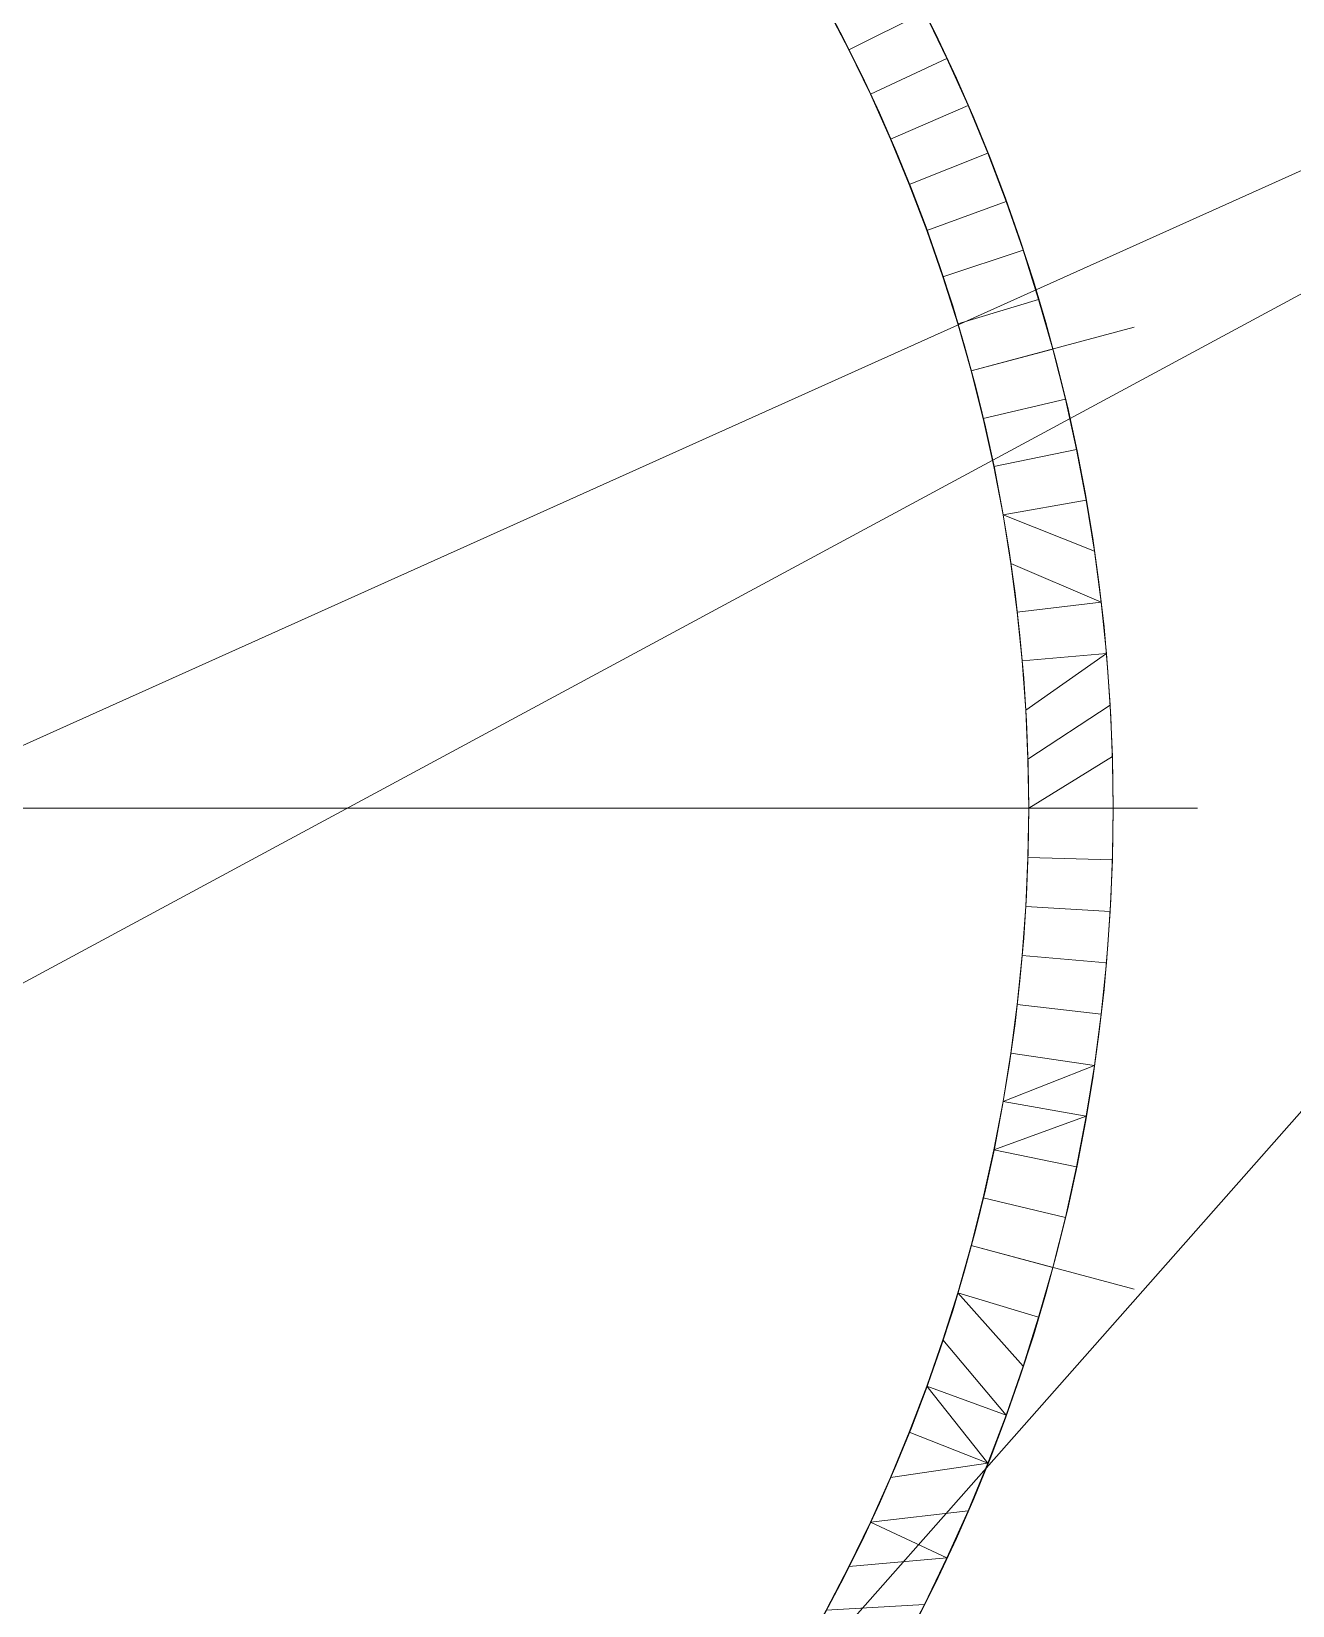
# Model space of a CAD drawing. Header units: inches. Extents: x -2369 to 1860, y -2231 to 2192.
# Drawn here: x 254 to 941, y -348 to 510 of the extents above; entities that cross this region are included whole.
import ezdxf

# ---------------------------------------------------------------- set-up
doc = ezdxf.new("R2010")
doc.units = ezdxf.units.IN
doc.header["$MEASUREMENT"] = 0
doc.layers.add('C-TOPO', color=7, linetype='Continuous', lineweight=9)

msp = doc.modelspace()

# ---------------------------------------------------------------- linework, layer by layer
at = {"color": 252, "lineweight": 9}
for p, q in [((711.2, 475.93), (752.94, 495.39)), ((741.95, 401.69), (785.23, 417.44)), ((766.11, 325.05), (855.09, 348.89)), ((783.51, 246.6), (828.86, 254.6)), ((793.99, 166.93), (839.88, 170.94)), ((889.61, 86.65), (-1136.83, 86.65)), ((797.5, 86.65), (889.61, 86.65)), ((793.99, 6.37), (839.88, 2.35)), ((783.51, -73.3), (828.86, -81.3)), ((766.11, -151.75), (855.09, -175.59)), ((741.95, -228.39), (785.23, -244.14)), ((711.2, -302.63), (752.94, -322.09))]:
    msp.add_line(p, q, dxfattribs=at)
msp.add_circle((-123.61, 86.65), 967.17, dxfattribs=at)
at = {"color": 27, "lineweight": 9}
msp.add_circle((-123.61, 86.65), 921.11, dxfattribs=at)

# ---------------------------------------------------------------- meshes
at = {"color": 8, "lineweight": 9}
mesh = msp.add_polyface(dxfattribs=at)
corners = [(766.11, 325.05), (810.6, 336.97), (802.92, 364.04), (794.46, 390.87), (785.23, 417.44), (775.22, 443.73), (764.46, 469.72), (752.94, 495.39), (740.68, 520.71), (727.69, 545.67), (713.98, 570.23), (674.09, 547.2), (687.15, 523.81), (699.52, 500.04), (711.2, 475.93), (722.17, 451.48), (732.42, 426.73), (741.95, 401.69), (750.75, 376.38), (758.8, 350.83)]
mesh.append_faces([[corners[k] for k in face] for face in [(5, 16, 17, 4), (3, 18, 19, 2), (18, 3, 4, 17)]], dxfattribs={"vtx0": -1, "vtx2": -1, "color": 8})
mesh.append_faces([[corners[k] for k in face] for face in [(11, 12, 9, 10)]], dxfattribs={"vtx1": -1, "color": 8})
mesh.append_faces([[corners[k] for k in face] for face in [(7, 8, 13, 14), (15, 16, 5, 6), (14, 15, 6, 7), (8, 9, 12, 13)]], dxfattribs={"vtx1": -1, "vtx3": -1, "color": 8})
mesh.append_faces([[corners[k] for k in face] for face in [(0, 1, 2, 19)]], dxfattribs={"vtx2": -1, "color": 8})
at = {"lineweight": 9, "transparency": 33554560}
mesh = msp.add_polyface(dxfattribs=at)
corners = [(797.5, 86.65), (843.56, 86.65), (843.15, 114.78), (841.92, 142.88), (839.88, 170.94), (837.02, 198.93), (833.34, 226.82), (828.86, 254.6), (823.57, 282.23), (817.49, 309.69), (810.6, 336.97), (766.11, 325.05), (772.67, 299.07), (778.47, 272.91), (783.51, 246.6), (787.77, 220.15), (791.27, 193.58), (793.99, 166.93), (795.94, 140.21), (797.11, 113.44)]
mesh.append_faces([[corners[k] for k in face] for face in [(16, 5, 15)]], dxfattribs={"vtx0": -1, "vtx1": -1})
mesh.append_faces([[corners[k] for k in face] for face in [(5, 16, 17, 4), (6, 14, 15, 5), (14, 6, 7)]], dxfattribs={"vtx0": -1, "vtx2": -1})
mesh.append_faces([[corners[k] for k in face] for face in [(11, 12, 9, 10), (1, 2, 0)]], dxfattribs={"vtx1": -1})
mesh.append_faces([[corners[k] for k in face] for face in [(17, 18, 4)]], dxfattribs={"vtx1": -1, "vtx2": -1})
mesh.append_faces([[corners[k] for k in face] for face in [(19, 0, 2, 3), (18, 19, 3, 4), (13, 14, 7, 8), (12, 13, 8, 9)]], dxfattribs={"vtx1": -1, "vtx3": -1})
at = {"color": 8, "lineweight": 9}
mesh = msp.add_polyface(dxfattribs=at)
corners = [(766.11, -151.75), (810.6, -163.67), (817.49, -136.4), (823.57, -108.93), (828.86, -81.3), (833.34, -53.52), (837.02, -25.63), (839.88, 2.35), (841.92, 30.41), (843.15, 58.52), (843.56, 86.65), (797.5, 86.65), (797.11, 59.86), (795.94, 33.09), (793.99, 6.37), (791.27, -20.29), (787.77, -46.85), (783.51, -73.3), (778.47, -99.62), (772.67, -125.77)]
mesh.append_faces([[corners[k] for k in face] for face in [(2, 19, 0, 1)]], dxfattribs={"vtx0": -1, "color": 8})
mesh.append_faces([[corners[k] for k in face] for face in [(3, 18, 19, 2), (6, 15, 16, 5), (18, 3, 4)]], dxfattribs={"vtx0": -1, "vtx2": -1, "color": 8})
mesh.append_faces([[corners[k] for k in face] for face in [(11, 12, 9, 10)]], dxfattribs={"vtx1": -1, "color": 8})
mesh.append_faces([[corners[k] for k in face] for face in [(16, 17, 5)]], dxfattribs={"vtx1": -1, "vtx2": -1, "color": 8})
mesh.append_faces([[corners[k] for k in face] for face in [(17, 18, 4, 5), (14, 15, 6, 7), (12, 13, 8, 9), (13, 14, 7, 8)]], dxfattribs={"vtx1": -1, "vtx3": -1, "color": 8})
at = {"lineweight": 9, "transparency": 33554560}
mesh = msp.add_polyface(dxfattribs=at)
corners = [(674.09, -373.91), (713.98, -396.93), (727.69, -372.37), (740.68, -347.41), (752.94, -322.09), (764.46, -296.43), (775.22, -270.44), (785.23, -244.14), (794.46, -217.57), (802.92, -190.74), (810.6, -163.67), (766.11, -151.75), (758.8, -177.53), (750.75, -203.08), (741.95, -228.39), (732.42, -253.43), (722.17, -278.18), (711.2, -302.63), (699.52, -326.75), (687.15, -350.51)]
mesh.append_faces([[corners[k] for k in face] for face in [(2, 0, 1)]], dxfattribs={"vtx0": -1})
mesh.append_faces([[corners[k] for k in face] for face in [(6, 15, 16), (6, 14, 15), (7, 13, 14, 6), (13, 7, 8, 12)]], dxfattribs={"vtx0": -1, "vtx2": -1})
mesh.append_faces([[corners[k] for k in face] for face in [(8, 9, 12)]], dxfattribs={"vtx1": -1, "vtx2": -1})
mesh.append_faces([[corners[k] for k in face] for face in [(19, 0, 2, 3), (18, 19, 3, 4), (17, 18, 4, 5), (16, 17, 5, 6)]], dxfattribs={"vtx1": -1, "vtx3": -1})
mesh.append_faces([[corners[k] for k in face] for face in [(9, 10, 11, 12)]], dxfattribs={"vtx3": -1})
at = {"layer": 'C-TOPO'}
mesh = msp.add_polyface(dxfattribs=at)
corners = [(1697.85, 772.48), (1603.27, -970.31), (709.64, -2231.02), (-600.53, -1829.41), (-1580.08, -1391.14), (-1716.96, -1068.5), (-1871.09, -832.42), (-2172.76, 336.78), (-2332.88, 916.26), (-2368.62, 1352.41), (-1840.1, 1688.58), (-1580.32, 1844.57), (-1229.18, 1958.87), (-711.12, 2177.99), (79.28, 2191.92), (1332.23, 1666.75), (1859.89, 1157.11)]
mesh.append_faces([[corners[k] for k in face] for face in [(12, 11, 7), (6, 7, 8), (6, 0, 7), (4, 5, 6), (5, 0, 6), (9, 8, 10), (10, 8, 7), (7, 11, 10), (5, 4, 3), (3, 2, 1), (1, 0, 3), (0, 1, 16), (14, 7, 0), (12, 13, 11), (13, 12, 14), (14, 12, 7), (0, 15, 14), (0, 16, 15), (0, 5, 3)]])

doc.saveas('drawing.dxf')
